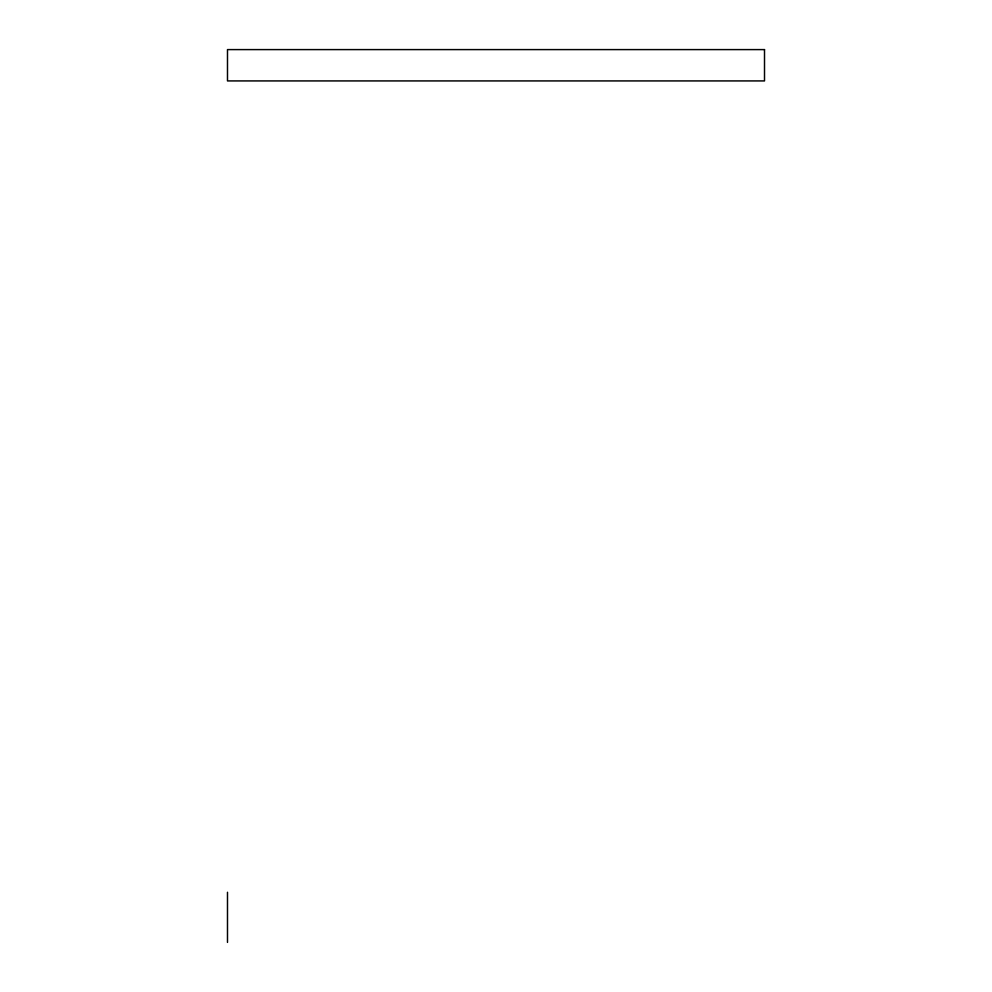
<?xml version="1.0" encoding="UTF-8"?>
<svg xmlns="http://www.w3.org/2000/svg" width="992" height="992" viewBox="0 0 992 992"><rect width="100%" height="100%" fill="white"/><g stroke="black" fill="none" stroke-linecap="round" stroke-linejoin="round"><path stroke-width="1.49" d="M227.49 892.279L227.49 942.4M764.51 49.6L227.49 49.6L227.49 80.922L764.51 80.922L764.51 49.6"/></g></svg>
